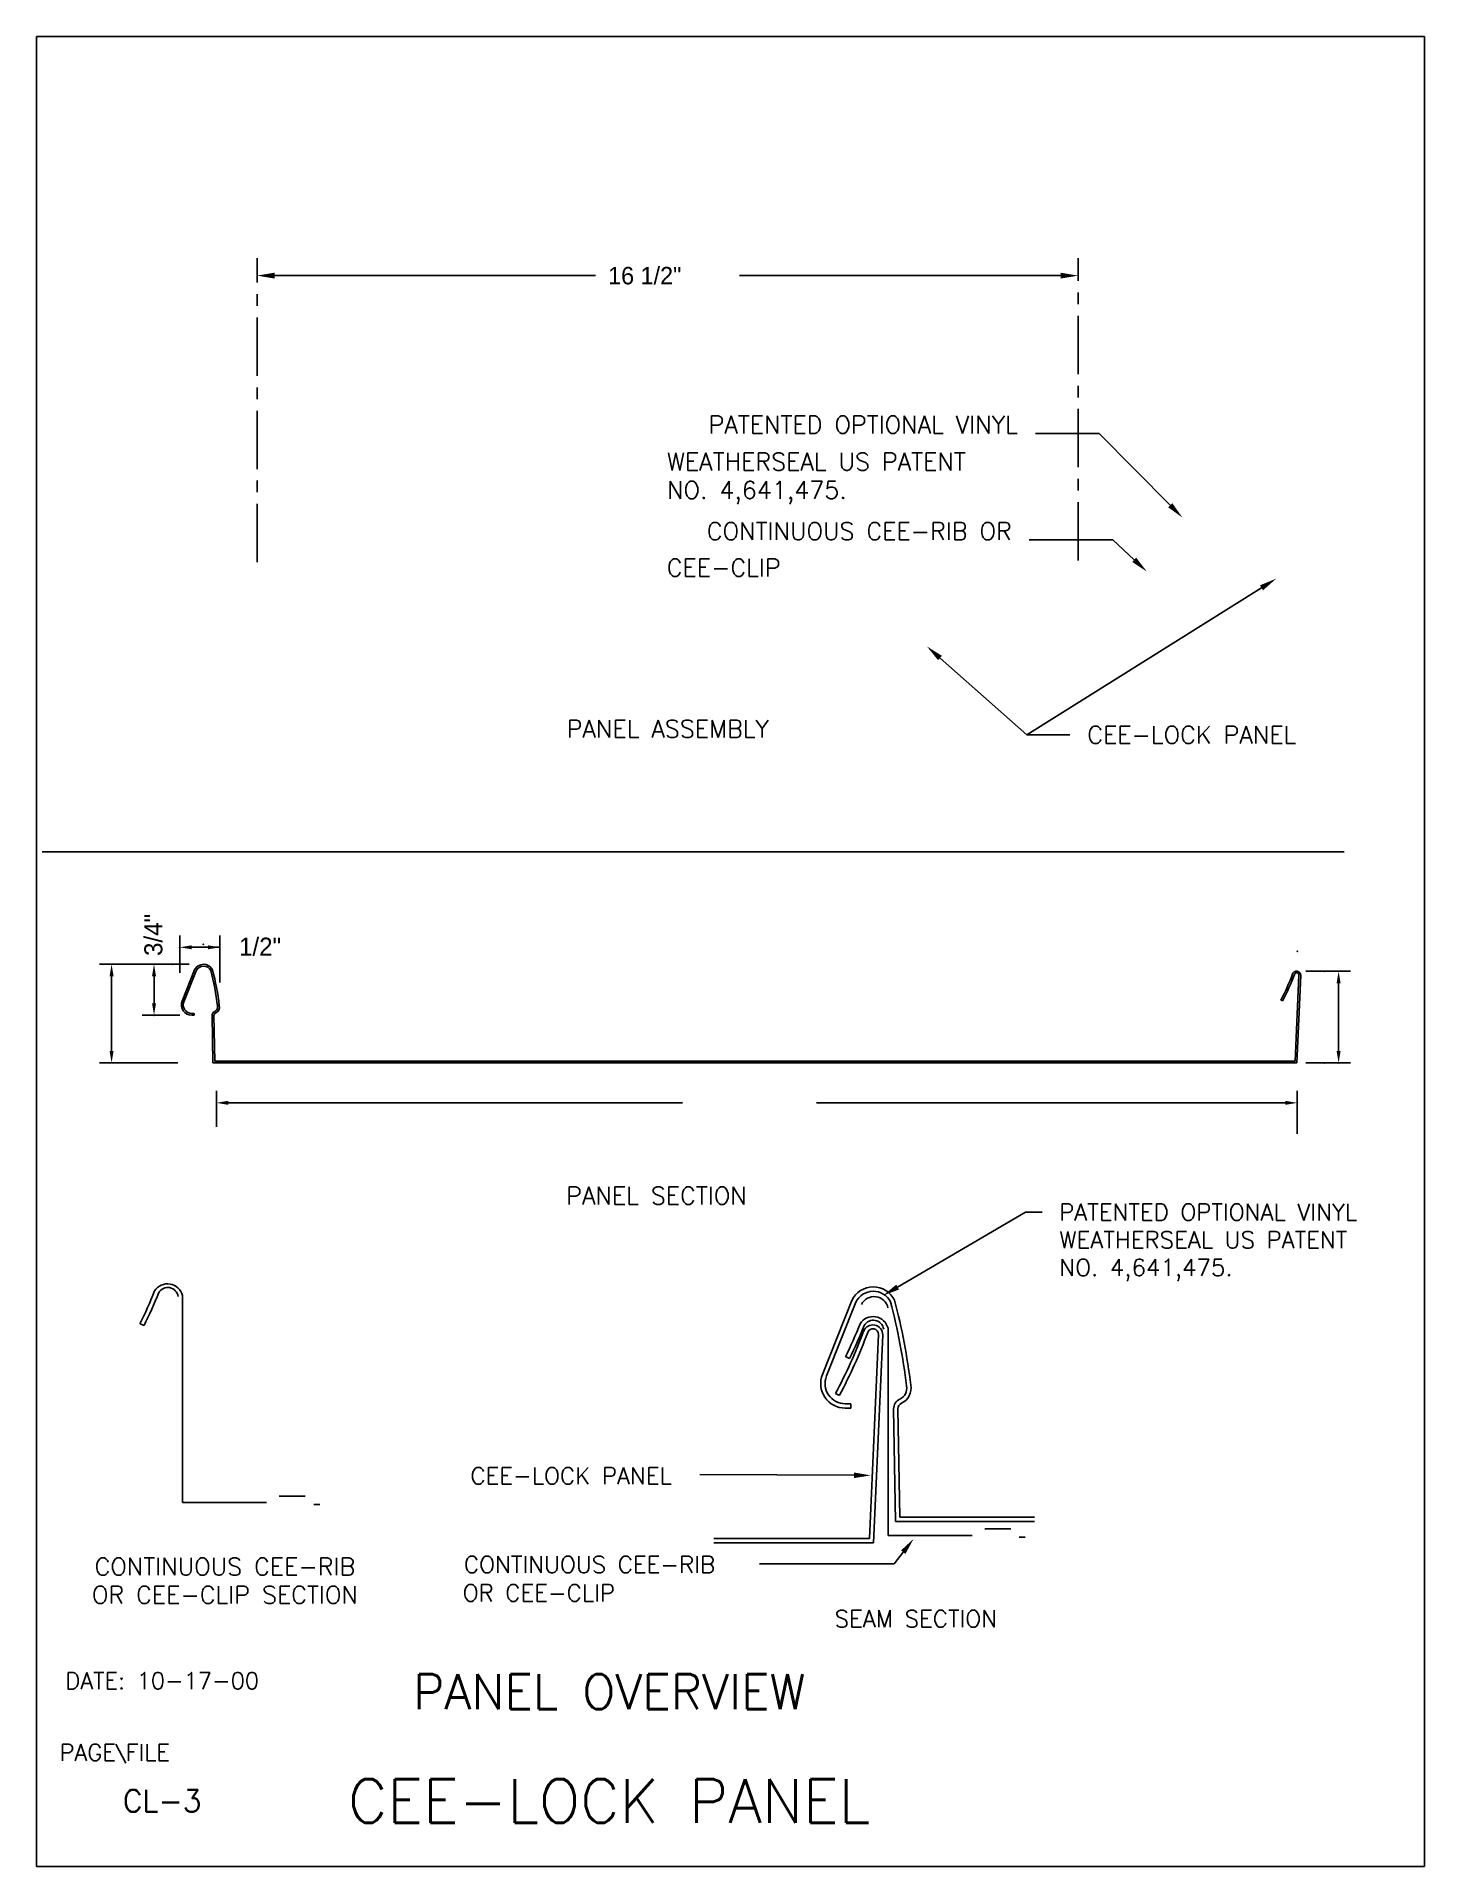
# Model space of a CAD drawing. Extents: x 0 to 27.8, y 0 to 36.6.
import ezdxf
from ezdxf.enums import TextEntityAlignment as Align

# ---------------------------------------------------------------- set-up
doc = ezdxf.new("R2010")
doc.units = 0
doc.header["$LTSCALE"] = 0.46655
doc.header["$MEASUREMENT"] = 0
doc.linetypes.add('CENTERX2', pattern=[4, 2.5, -0.5, 0.5, -0.5])
doc.layers.get('0').update_dxf_attribs({"linetype": 'CONTINUOUS'})
for name, color, linetype in [('BORDER', 7, 'CONTINUOUS'), ('DIM-TXT', 7, 'CONTINUOUS'), ('DIMTXT', 7, 'CONTINUOUS'), ('PART', 1, 'CONTINUOUS')]:
    doc.layers.add(name, color=color, linetype=linetype)
doc.styles.add('ROMANS', font='romans', dxfattribs={"height": 0.35})

msp = doc.modelspace()

# ---------------------------------------------------------------- linework, layer by layer
at = {"color": 5, "linetype": 'CONTINUOUS'}
for p, q in [((0, 0), (0, 36.645)), ((0, 36.645), (27.79, 36.645)), ((27.79, 36.645), (27.79, 0)), ((27.79, 0), (-3.108624468950438e-15, 0))]:
    msp.add_line(p, q, dxfattribs=at)
at = {"color": 3}
msp.add_line((14.47406346098276, 6.060741755641977), (17.17325954878436, 6.060741755641977), dxfattribs=at)
at = {"color": 1}
for centre, radius, start, end in [((2.623052767268241, 11.36077847638231), 0.3063680354020429, 13.64428468989695, 147.8097089294974), ((2.626717668821094, 11.38462542594257), 0.2093864030692866, 8.711481921161123, 149.7010110904102), ((16.77201236816017, 11.13070429391864), 0.2809939925515767, 11.19679788571527, 154.3474690864123), ((16.75148299654732, 10.70453226158089), 0.3063680354020429, 13.64428468989695, 147.8097089294974), ((16.75514789810017, 10.72837921114116), 0.2093864030692866, 8.711481921161123, 149.7010110904102)]:
    msp.add_arc(centre, radius, start, end, dxfattribs=at)
at = {"layer": 'BORDER', "color": 5}
msp.add_line((0.1092000000000004, 20.32019682135245), (26.18105, 20.32019682135245), dxfattribs=at)
at = {"layer": 'DIM-TXT', "color": 3, "linetype": 'BYBLOCK'}
for p, q in [((2.866334902394847, 17.89203001967436), (2.866334902394847, 18.64549633236331)), ((3.587948076994699, 18.40655242761042), (3.105278807147741, 18.40655242761042)), ((3.648056123813873, 18.40655242761042), (3.542071238170379, 18.40655242761042)), ((3.672003795264764, 17.70412568162846), (3.672003795264764, 18.64549633236331)), ((2.6418910156601, 18.06661836296077), (1.262426074545239, 18.06661836296077)), ((3.053738392590859, 18.06661836296077), (2.112367741856005, 18.06661836296077)), ((1.501369979298126, 17.82767445820788), (1.501369979298126, 17.32290628142259)), ((2.351311646608892, 17.82767445820788), (2.351311646608892, 17.72168957256439)), ((2.351311646608892, 17.76756641138871), (2.351311646608892, 17.28489714154175)), ((25.41282936965696, 17.9254419874889), (26.31104201354535, 17.9254419874889)), ((26.07209810879246, 17.686498082736), (26.07209810879246, 17.25231809368666)), ((1.501369979298126, 16.33029429910013), (1.501369979298126, 17.47925115969041)), ((26.07209810879246, 16.33029429910016), (26.07209810879246, 17.31825058782291)), ((2.865834054544955, 17.04595323678886), (2.112367741856005, 17.04595323678886)), ((2.830925131817452, 16.09135039434724), (1.262426074545239, 16.09135039434724)), ((25.41282936965696, 16.09135039434727), (26.31104201354535, 16.09135039434727)), ((3.599584449869866, 14.80943327886572), (3.599584449869866, 15.53087760373063)), ((25.24521483428308, 14.66825690339384), (25.24521483428308, 15.53087760373063)), ((3.838528354622753, 15.29193369897774), (12.93689943025727, 15.29193369897774)), ((25.00627092953019, 15.29193369897774), (15.61886806724421, 15.29193369897774))]:
    msp.add_line(p, q, dxfattribs=at)
at = {"layer": 'DIM-TXT', "color": 1}
for p, q in [((25.20119018127284, 16.1279884597427, -105.6609878789571), (25.2761812916742, 17.84556727059027, -105.6609878789571)), ((25.23626349872813, 16.09135039434727, -105.6609878789571), (25.31278448574965, 17.84396914062348, -105.6609878789571)), ((24.91475885627014, 17.34861281734133, -105.6609878789571), (24.94782930266588, 17.3328428011362, -105.6609878789571)), ((25.20119018127284, 16.1279884597427, -105.6609878789571), (4.702591492551704, 16.1279884597427, -105.6609878789571)), ((25.23626349872813, 16.09135039434727, -105.6609878789571), (4.702591492551704, 16.09135039434727, -105.6609878789571))]:
    msp.add_line(p, q, dxfattribs=at)
for centre, radius, start, end in [((21.3474680461348, 19.27001300757755, -105.6609878789571), 4.05183198258727, 331.6923803746989, 339.871063429573), ((21.36457622328692, 19.26303327890997, -105.6609878789571), 4.070004215024193, 331.7015584555338, 339.8837416650687), ((25.22904896227443, 17.84327886342169, -105.6609878789571), 0.08373836859100342, 0.4723093958931071, 157.2657746644339), ((25.22989681800619, 17.84758809435265, -105.6609878789571), 0.0463285681993104, 357.5000000000001, 160.2380840603029)]:
    msp.add_arc(centre, radius, start, end, dxfattribs=at)
at = {"layer": 'DIM-TXT', "color": 3, "linetype": 'BYBLOCK'}
for p in [(2.866334902394847, 18.40655242761042), (3.342023565268136, 18.46928507836815, -105.6609878789571), (1.501369979298126, 18.06661836296077), (25.79265514619286, 17.9254419874889, -105.6609878789571), (2.351311646608892, 17.04595323678886), (25.7837038106379, 16.09135039434727, -105.6609878789571), (26.07209810879246, 16.09135039434727), (25.24521483428308, 15.29193369897774)]:
    msp.add_point(p, dxfattribs=at)
at = {"layer": 'DIM-TXT', "color": 7, "linetype": 'BYBLOCK'}
for p in [(25.24521483428308, 18.32810870289627, -105.6609878789571), (2.724857649254858, 18.06661836296077, -105.6609878789571)]:
    msp.add_point(p, dxfattribs=at)
at = {"layer": 'DIM-TXT', "color": 3, "linetype": 'BYBLOCK'}
for points in [[(3.105278807147741, 18.4463764117359), (3.105278807147741, 18.36672844348494), (2.866334902394854, 18.40655242761042)], [(3.433059890511871, 18.4463764117359), (3.433059890511871, 18.36672844348494), (3.672003795264764, 18.40655242761042)], [(1.461545995172646, 17.82767445820788), (1.541193963423609, 17.82767445820788), (1.501369979298126, 18.06661836296077)], [(2.311487662483415, 17.82767445820788), (2.391135630734375, 17.82767445820788), (2.351311646608892, 18.06661836296077)], [(26.03227412466698, 17.686498082736), (26.11192209291794, 17.686498082736), (26.07209810879246, 17.9254419874889)], [(2.311487662483415, 17.28489714154175), (2.391135630734375, 17.28489714154175), (2.351311646608892, 17.04595323678886)], [(1.461545995172646, 16.33029429910013), (1.541193963423609, 16.33029429910013), (1.501369979298126, 16.09135039434724)], [(26.03227412466698, 16.33029429910016), (26.11192209291794, 16.33029429910016), (26.07209810879246, 16.09135039434727)], [(3.838528354622753, 15.33175768310322), (3.838528354622753, 15.25210971485226), (3.599584449869866, 15.29193369897774)], [(25.00627092953019, 15.33175768310322), (25.00627092953019, 15.25210971485226), (25.24521483428308, 15.29193369897774)]]:
    msp.add_solid(points, dxfattribs=at)
at = {"layer": 'DIMTXT', "color": 3, "linetype": 'CENTERX2'}
for p, q in [((4.415111911815941, 26.11886830510977), (4.415111911815941, 32.20806460986)), ((20.85595983153806, 26.15457956722509), (20.85595983153806, 32.20806460986))]:
    msp.add_line(p, q, dxfattribs=at)
at = {"layer": 'DIMTXT', "color": 3, "linetype": 'CONTINUOUS'}
for p, q in [((4.765111911815943, 31.85806460985999), (11.19386920501034, 31.85806460985999)), ((20.50595983153806, 31.85806460985999), (14.07720253834367, 31.85806460985999)), ((21.2806621909543, 28.69694753250361), (20.00258879554954, 28.69694753250361)), ((22.70010103475687, 27.26028843464448), (21.2806621909543, 28.69694753250361)), ((21.5532274582455, 26.56418461070043), (19.87734797052467, 26.56418461070043)), ((21.97864083676424, 26.16756561835664), (21.5532274582455, 26.56418461070043)), ((24.52737730542708, 25.60533109950114), (19.82698149040102, 22.6616825485711)), ((18.09016687483916, 24.20012751895365), (19.82698149040102, 22.6616825485711)), ((19.82698149040102, 22.6616825485711), (20.69010447432328, 22.66168254857111)), ((17.24165148706843, 11.6012401746572), (19.80071868738473, 13.10241701006767)), ((19.80071868738473, 13.10241701006767), (20.13802587614749, 13.10241701006767)), ((16.36712988920991, 7.832460337806974), (13.28224095645848, 7.84951268929068)), ((17.35438568153563, 6.293687512496029), (17.17325954878436, 6.060741755641977))]:
    msp.add_line(p, q, dxfattribs=at)
for points in [[(4.765111911815943, 31.91639794319332), (4.765111911815943, 31.79973127652666), (4.415111911815941, 31.85806460985999)], [(20.50595983153806, 31.91639794319332), (20.50595983153806, 31.79973127652666), (20.85595983153806, 31.85806460985999)], [(22.74159687178404, 27.30128688933721), (22.6586051977297, 27.21928997995175), (22.94609176291324, 27.01131341248142)], [(22.01841949284612, 26.2102321895582), (21.93886218068236, 26.12489904715509), (22.23464026397359, 25.92889368186539)], [(24.49641607977307, 25.65476975122001), (24.55833853108109, 25.55589244778228), (24.82400921574028, 25.79109845342519)], [(18.05148807956753, 24.15646141569136), (18.12884567011079, 24.24379362221595), (17.82817025526539, 24.4322002905834)], [(17.26977676535126, 11.55256351656024), (17.21352620878559, 11.64991683275413), (16.94959153848681, 11.43248850496017)], [(16.36736083381184, 7.888677728235237), (16.36689894460798, 7.776242947378691), (16.70443423177949, 7.831074670195417)], [(17.31000500922102, 6.328195544124554), (17.39876635385027, 6.2591794808675), (17.56143387130676, 6.559971546383775)]]:
    msp.add_solid(points, dxfattribs=at)
at = {"layer": 'PART', "color": 1}
for p, q in [((2.914742803970036, 17.33002731524307, -105.6609878789571), (3.162477531541938, 17.95287810193983, -105.6609878789571)), ((2.948786821325754, 17.31648653542035, -105.6609878789571), (3.196045255666888, 17.93813983310788, -105.6609878789571)), ((3.107473880485465, 17.08259130218429, -105.6609878789571), (3.154119227222232, 17.08259130218429, -105.6609878789571)), ((3.107473880485465, 17.04595323678886, -105.6609878789571), (3.154119227222232, 17.04595323678886, -105.6609878789571)), ((3.154119227222232, 17.08259130218429, -105.6609878789571), (3.154119227222232, 17.04595323678886, -105.6609878789571)), ((3.531057681425487, 16.09135039434724, -105.6609878789571), (3.514526283557771, 17.03843354389267, -105.6609878789571)), ((3.567061808015538, 16.12798845974269, -105.6609878789571), (3.551159268346424, 17.03904434721229, -105.6609878789571)), ((4.702591492551704, 16.12798845974269, -105.6609878789571), (3.567061808015538, 16.12798845974269, -105.6609878789571)), ((4.702591492551704, 16.09135039434724, -105.6609878789571), (3.531057681425487, 16.09135039434724, -105.6609878789571)), ((2.920774779842709, 11.43304863858436), (2.920774779842709, 7.28488611346034)), ((15.73583426882509, 9.853645443749258, -251.1492505285856), (16.32468349698925, 11.3341209854812, -251.1492505285856)), ((15.81675466920658, 9.821459896629985, -251.1492505285856), (16.4044717795443, 11.29908908538697, -251.1492505285856)), ((2.072096456386802, 10.86689332126953, -251.1492505285856), (2.150702742336449, 10.82940902521809, -251.1492505285856)), ((16.67723389564487, 6.568465892821638, -251.1492505285856), (16.85548285537621, 10.65103827575557, -251.1492505285856)), ((16.76060087497445, 6.481379610082911, -251.1492505285856), (16.94248625127037, 10.64723962545459, -251.1492505285856)), ((17.04920500912178, 10.77680242378295), (17.04920500912178, 6.628639898658927)), ((16.20052668566588, 10.21064710646812, -251.1492505285856), (16.27913297161552, 10.17316281041667, -251.1492505285856)), ((15.99640538886672, 9.469810076154644, -251.1492505285856), (16.07501167481635, 9.432325780103199, -251.1492505285856)), ((16.19394341953517, 9.265506240425864, -251.1492505285856), (16.30481635484225, 9.265506240425864, -251.1492505285856)), ((16.19394341953517, 9.178419957687133, -251.1492505285856), (16.30481635484225, 9.178419957687133, -251.1492505285856)), ((16.30481635484225, 9.265506240425864, -251.1492505285856), (16.30481635484225, 9.178419957687133, -251.1492505285856)), ((17.2863538339011, 6.996477782104848, -251.1492505285856), (17.24855453825212, 9.1619979794909, -251.1492505285856)), ((17.20077438219857, 6.909391499366073, -251.1492505285856), (17.16148033178308, 9.160546139989654, -251.1492505285856)), ((5.379498720310501, 7.417491560808016), (4.858127091678533, 7.417491560808021)), ((4.605734274760394, 7.284886113460344), (2.920774779842709, 7.28488611346034)), ((5.668817145990111, 7.250680423022889), (5.549029567370624, 7.250680423022889)), ((19.98543355054092, 6.996477782104851, -251.1492505285856), (17.2863538339011, 6.996477782104848, -251.1492505285856)), ((18.73416450403947, 6.62863989865893), (17.04920500912178, 6.628639898658927)), ((19.98543355054092, 6.909391499366076, -251.1492505285856), (17.20077438219857, 6.909391499366073, -251.1492505285856)), ((19.50792894958958, 6.761245346006603), (18.98655732095761, 6.761245346006607)), ((16.67723389564487, 6.568465892821638, -251.1492505285856), (13.55810512736779, 6.568465892821617, -251.1492505285856)), ((16.76060087497445, 6.481379610082911, -251.1492505285856), (13.55810512736779, 6.481379610082928, -251.1492505285856)), ((19.79724737526919, 6.594434208221475), (19.6774597966497, 6.594434208221475))]:
    msp.add_line(p, q, dxfattribs=at)
for centre, radius, start, end in [((3.342834215170299, 17.86675631435483, -105.6609878789571), 0.1998636926163155, 25.9896421595, 154.4751440635598), ((3.342834215170299, 17.86675631435483, -105.6609878789571), 0.1632256272208723, 27.18861847955363, 154.0663301262242), ((-1.527403289398343, 16.62009535398602, -105.6609878789571), 5.186540050317352, 6.807644045043264, 14.75844227552959), ((-1.527403289398343, 16.62009535398602, -105.6609878789571), 5.223178115712795, 6.807644045043264, 14.80004842566648), ((3.107473880485465, 17.25336982077574, -105.6609878789571), 0.207416583986884, 158.3101421459055, 270), ((3.107473880485465, 17.25336982077574, -105.6609878789571), 0.1707785185914407, 158.3101421459055, 270), ((3.522427729895078, 17.2131798176575, -105.6609878789571), 0.102347639202488, 295.1362445830472, 10.80384623535454), ((3.522427729895078, 17.2131798176575, -105.6609878789571), 0.1389857045979312, 295.1362445830472, 10.80384623535454), ((3.603513452579328, 17.03986394049158, -105.6609878789571), 0.08899866451181332, 114.9033456722583, 180.9209038961557), ((3.603513452579328, 17.03986394049158, -105.6609878789571), 0.05236059911637014, 114.9033456722583, 180.9209038961557), ((-6.570983457739004, 15.11912922045381, -251.1492505285856), 9.630939347834827, 333.7742928614661, 338.0813037267736), ((-6.488829510778359, 15.08540187872035, -251.1492505285856), 9.630939347834827, 333.7742928614661, 338.0813037267736), ((16.75337952596236, 11.12941513481348, -251.1492505285856), 0.4750629122071645, 25.9896421595, 154.4751440635598), ((16.75337952596236, 11.12941513481348, -251.1492505285856), 0.3879766294684109, 27.18861847955363, 154.0663301262242), ((5.177143833657013, 8.166183651320697, -251.1492505285856), 12.32806613511811, 6.807644045043264, 14.75844227552959), ((5.177143833657013, 8.166183651320697, -251.1492505285856), 12.41515241785686, 6.807644045043264, 14.80004842566648), ((7.517188684879883, 14.03685253364252, -251.1492505285856), 9.630939347834827, 331.6923803746989, 339.871063429573), ((7.557853701892455, 14.02026217556484, -251.1492505285856), 9.674133554595349, 331.7015584555338, 339.8837416650687), ((7.557446771540071, 14.4628830056524, -251.1492505285856), 9.630939347834827, 333.7742928614661, 338.0813037267736), ((7.639600718500716, 14.42915566391893, -251.1492505285856), 9.630939347834827, 333.7742928614661, 338.0813037267736), ((7.796982824916569, 14.71049092171226, -251.1492505285856), 9.630939347834827, 335.4543006322251, 335.7791460862028), ((16.74345239416211, 10.64559888173863, -251.1492505285856), 0.1990406197622289, 0.4723093958931071, 157.2657746644339), ((16.74546769172709, 10.65584164153475, -251.1492505285856), 0.110119973463134, 357.5000000000001, 160.2380840603029), ((16.19394341953517, 9.671435598191852, -251.1492505285856), 0.4930156405047188, 158.3101421459055, 270), ((16.19394341953517, 9.671435598191852, -251.1492505285856), 0.4059293577659652, 158.3101421459055, 270), ((17.18026155241657, 9.575906592032553, -251.1492505285856), 0.2432736376506485, 295.1362445830472, 10.80384623535454), ((17.18026155241657, 9.575906592032553, -251.1492505285856), 0.330359920389402, 295.1362445830472, 10.80384623535454), ((17.37299700652805, 9.163946099056744, -251.1492505285856), 0.2115439987726866, 114.9033456722583, 180.9209038961557), ((17.37299700652805, 9.163946099056744, -251.1492505285856), 0.1244577160339331, 114.9033456722583, 180.9209038961557)]:
    msp.add_arc(centre, radius, start, end, dxfattribs=at)

# ---------------------------------------------------------------- texts
at = {"layer": 'BORDER', "color": 3, "linetype": 'CONTINUOUS', "style": 'ROMANS'}
for s, height, p in [('DATE: 10-17-00', 0.33285, (2.51545, 3.71875)), ('PANEL OVERVIEW', 0.7, (11.4674, 3.5))]:
    msp.add_text(s, height=height, dxfattribs=at).set_placement(p, align=Align.MIDDLE)
msp.add_text('PAGE\\FILE', height=0.33285, dxfattribs=at).set_placement((0.4592000000000004, 2.11715))
at = {"layer": 'BORDER', "color": 2, "linetype": 'CONTINUOUS', "style": 'ROMANS'}
msp.add_text('CL-3', height=0.4375, dxfattribs=at).set_placement((2.51545, 1.3125), align=Align.MIDDLE)
at = {"layer": 'BORDER', "color": 5, "style": 'ROMANS'}
msp.add_text('CEE-LOCK PANEL', height=0.875, dxfattribs=at).set_placement((11.4674, 1.3125), align=Align.MIDDLE)
at = {"layer": 'DIM-TXT', "color": 3}
msp.add_text('3/4"', height=0.3608054729856591, rotation=90, dxfattribs=at).set_placement((2.517972785713525, 18.23377286105521))
msp.add_text('1/2"', height=0.3608054729856591, dxfattribs=at).set_placement((4.054154526661208, 18.23989128850579))
at = {"layer": 'DIMTXT', "color": 3, "linetype": 'CONTINUOUS'}
msp.add_text('16 1/2"', height=0.35, dxfattribs=at).set_placement((11.44386920501034, 31.68306460986))
at = {"layer": 'DIMTXT', "color": 3, "linetype": 'CONTINUOUS', "style": 'ROMANS'}
for s, p in [('PATENTED OPTIONAL VINYL', (19.65258879554953, 28.69694753250361)), ('CONTINUOUS CEE-RIB OR', (19.52734797052466, 26.56418461070043))]:
    msp.add_text(s, height=0.35, dxfattribs=at).set_placement(p, align=Align.RIGHT)
for s, height, p in [('WEATHERSEAL US PATENT', 0.35, (12.6235927057886, 27.95623161547031)), ('NO. 4,641,475.', 0.35, (12.6235927057886, 27.38956494880364)), ('CEE-CLIP', 0.35, (12.61979874606202, 25.83342814756485)), ('CEE-LOCK PANEL', 0.35, (21.04010447432328, 22.48668254857111)), ('PATENTED OPTIONAL VINYL', 0.3373071887627559, (20.47533306491025, 12.9337634156863)), ('WEATHERSEAL US PATENT', 0.3373071887627559, (20.47967712772095, 12.38024712837531)), ('NO. 4,641,475.', 0.3373071887627559, (20.47967712772095, 11.82497124330244)), ('CEE-LOCK PANEL', 0.3373071887627559, (8.687323866119442, 7.653965325780168)), ('CONTINUOUS CEE-RIB ', 0.3373071887627559, (8.5580171342895, 5.876522229755886)), ('OR CEE-CLIP', 0.3373071887627559, (8.53326847037723, 5.308023262501352))]:
    msp.add_text(s, height=height, dxfattribs=at).set_placement(p)
at = {"layer": 'DIMTXT', "color": 4, "linetype": 'CONTINUOUS', "style": 'ROMANS'}
for s, height, p in [('PANEL ASSEMBLY', 0.35, (12.6413122092908, 22.6072002905834)), ('PANEL SECTION', 0.35, (12.41344956924689, 13.25794368022128)), ('CONTINUOUS CEE-RIB', 0.35, (3.771557362741262, 5.829422714798113)), ('OR CEE-CLIP SECTION', 0.35, (3.771557362741262, 5.262756048131447)), ('SEAM SECTION', 0.3373071887627559, (17.6067545598365, 4.791303103007667))]:
    msp.add_text(s, height=height, dxfattribs=at).set_placement(p, align=Align.CENTER)

doc.saveas('drawing.dxf')
